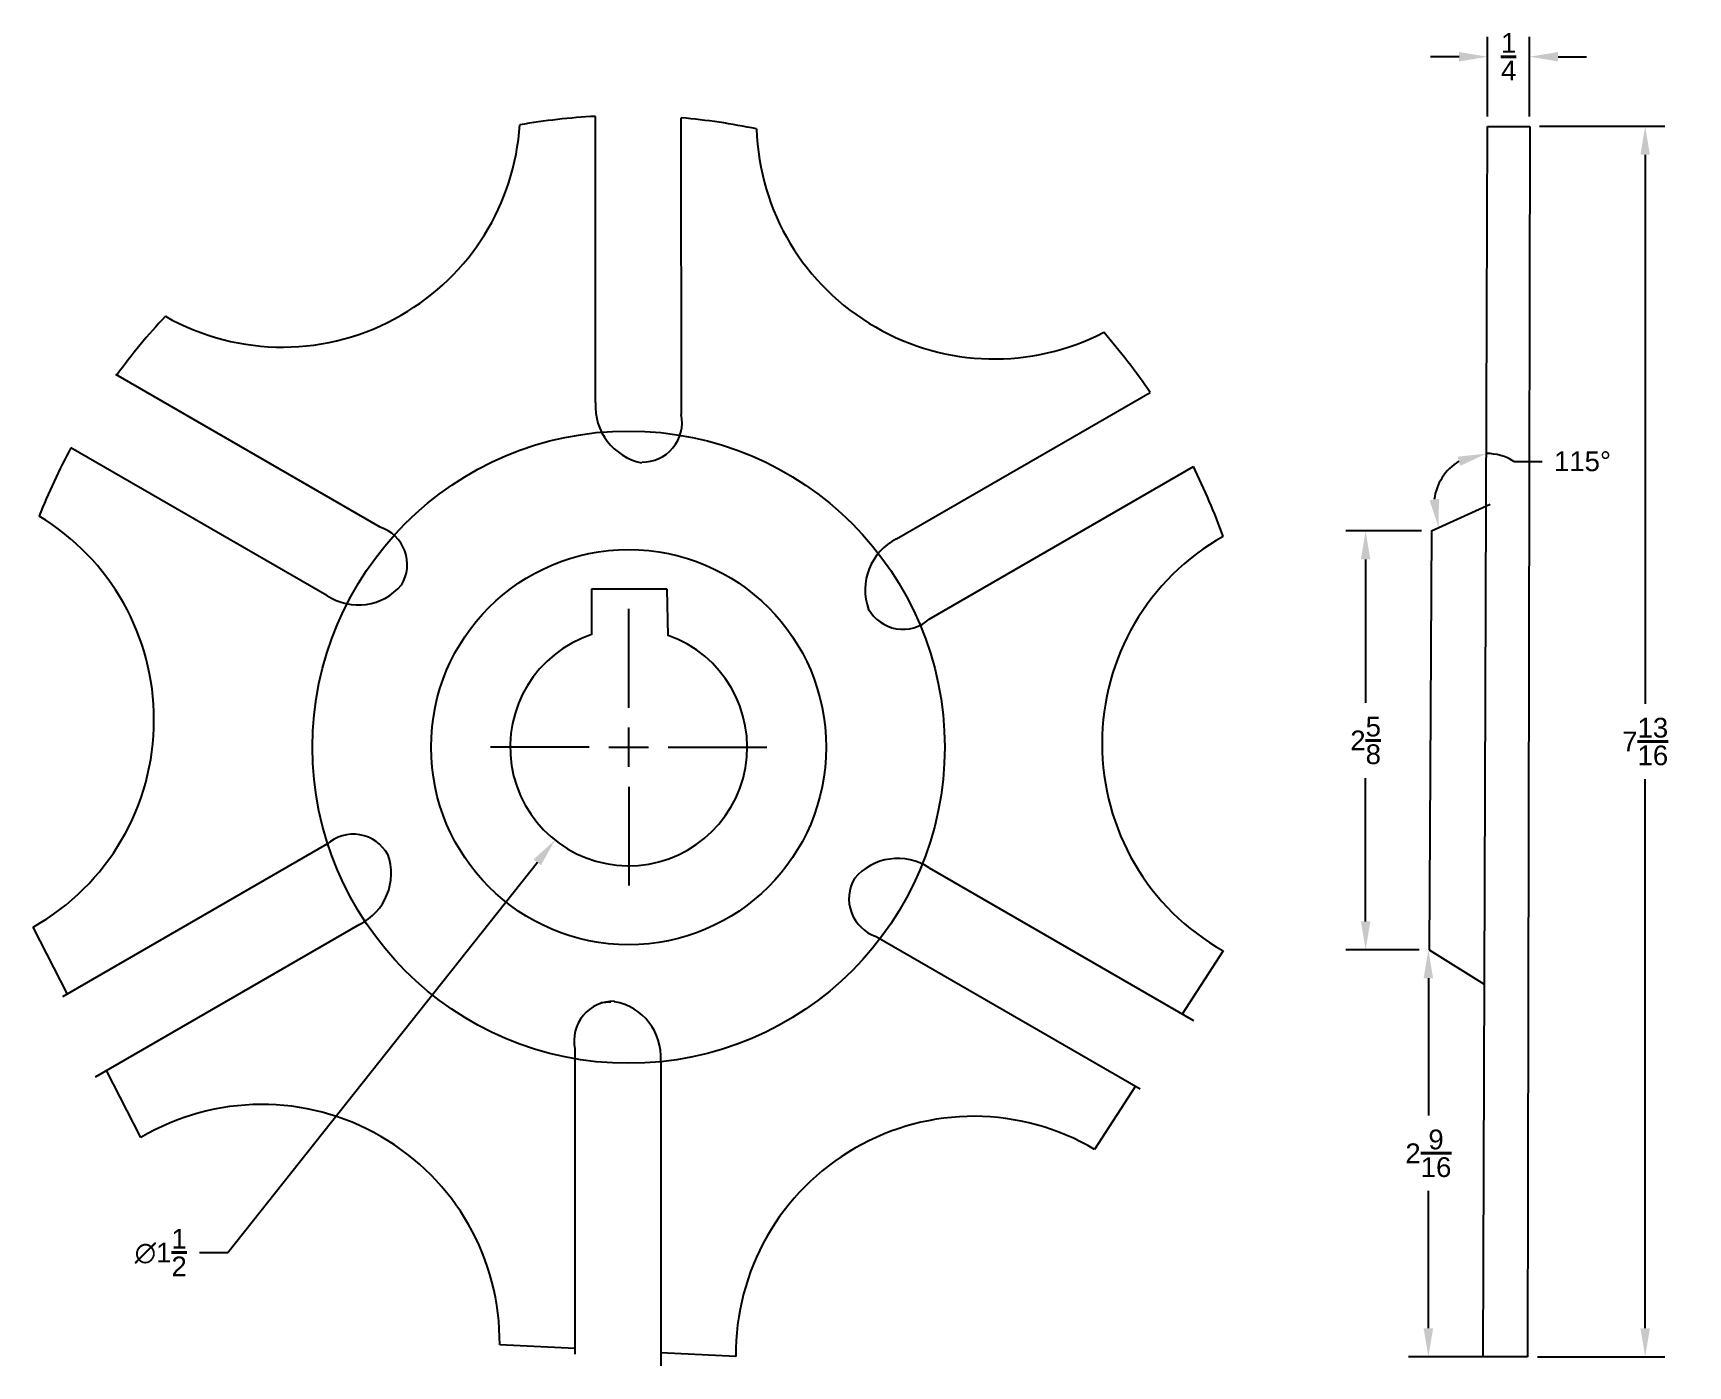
# Model space of a CAD drawing. Header units: inches. Extents: x 1.2 to 11.7, y 0.5 to 8.9.
import ezdxf

# ---------------------------------------------------------------- set-up
doc = ezdxf.new("R2010")
doc.units = ezdxf.units.IN
doc.header["$MEASUREMENT"] = 0
doc.layers.add('Constuction', color=9, linetype='Continuous')
doc.layers.add('Object Lines', color=5, linetype='Continuous')
doc.layers.add('Dimensions', color=6, linetype='Continuous', lineweight=40)
doc.styles.get("Standard").update_dxf_attribs({"font": 'arial.ttf'})
doc.dimstyles.new('Mechanical', dxfattribs={"dimscale": 0, "dimtxt": 0.125, "dimasz": 0.18, "dimexe": 0.125, "dimexo": 0.0625, "dimgap": 0.09, "dimtad": 0, "dimtih": 1, "dimtoh": 1, "dimdec": 4, "dimzin": 0, "dimdsep": 46, "dimlunit": 5, "dimtxsty": 'Standard', "dimcen": -0.125, "dimadec": 0, "dimazin": 0, "dimtfac": 1, "dimtdec": 4, "dimtofl": 0, "dimtmove": 0, "dimatfit": 3, "dimfxl": 1, "dimtolj": 1, "dimtzin": 0, "dimarcsym": 0})

# ---------------------------------------------------------------- blocks, each defined once
blk = doc.blocks.new('*D23')
at = {"layer": 'Defpoints', "color": 0}
for p in [(10.084, 5.77), (9.667, 3.12), (10.069, 3.12)]:
    blk.add_point(p, dxfattribs=at)
at = {"layer": 'Dimensions', "color": 0, "lineweight": -2}
for p, q in [((10.021, 5.77), (9.542, 5.77)), ((9.667, 5.59), (9.667, 4.682)), ((9.667, 3.3), (9.667, 4.207)), ((10.006, 3.12), (9.542, 3.12))]:
    blk.add_line(p, q, dxfattribs=at)
at = {"layer": 'Dimensions', "color": 0}
for points in [[(9.637, 5.59), (9.697, 5.59), (9.667, 5.77)], [(9.637, 3.3), (9.697, 3.3), (9.667, 3.12)]]:
    blk.add_solid(points, dxfattribs=at)
at = {"layer": 'Dimensions', "color": 0, "insert": (9.667, 4.445), "char_height": 0.125, "attachment_point": 5}
blk.add_mtext('\\A1;2{\\H1.000000x;\\S5/8;}', dxfattribs=at)
blk = doc.blocks.new('*D24')
at = {"layer": 'Defpoints', "color": 0}
for p in [(10.064, 3.12), (10.069, 3.12), (10.691, 0.546)]:
    blk.add_point(p, dxfattribs=at)
at = {"layer": 'Dimensions', "color": 0, "lineweight": -2}
for p, q in [((10.006, 3.12), (9.939, 3.12)), ((10.064, 2.94), (10.064, 2.072)), ((10.064, 0.726), (10.064, 1.595)), ((10.629, 0.546), (9.939, 0.546))]:
    blk.add_line(p, q, dxfattribs=at)
at = {"layer": 'Dimensions', "color": 0}
for points in [[(10.034, 2.94), (10.094, 2.94), (10.064, 3.12)], [(10.034, 0.726), (10.094, 0.726), (10.064, 0.546)]]:
    blk.add_solid(points, dxfattribs=at)
at = {"layer": 'Dimensions', "color": 0, "insert": (10.064, 1.833), "char_height": 0.125, "attachment_point": 5}
blk.add_mtext('\\A1;2{\\H1.000000x;\\S9/16;}', dxfattribs=at)
blk = doc.blocks.new('*D25')
at = {"layer": 'Defpoints', "color": 0}
for p in [(10.705, 8.77), (10.438, 8.33), (10.705, 8.33)]:
    blk.add_point(p, dxfattribs=at)
at = {"layer": 'Dimensions', "color": 0, "lineweight": -2}
for p, q in [((10.438, 8.392), (10.438, 8.895)), ((10.705, 8.392), (10.705, 8.895)), ((10.258, 8.77), (10.078, 8.77)), ((10.885, 8.77), (11.065, 8.77))]:
    blk.add_line(p, q, dxfattribs=at)
at = {"layer": 'Dimensions', "color": 0}
for points in [[(10.258, 8.8), (10.258, 8.74), (10.438, 8.77)], [(10.885, 8.8), (10.885, 8.74), (10.705, 8.77)]]:
    blk.add_solid(points, dxfattribs=at)
at = {"layer": 'Dimensions', "color": 0, "insert": (10.572, 8.77), "char_height": 0.125, "attachment_point": 5}
blk.add_mtext('\\A1;{\\H1.000000x;\\S1/4;}', dxfattribs=at)
blk = doc.blocks.new('*D26')
at = {"layer": 'Defpoints', "color": 0}
for p in [(10.705, 8.33), (10.691, 0.546), (11.436, 0.546)]:
    blk.add_point(p, dxfattribs=at)
at = {"layer": 'Dimensions', "color": 0, "lineweight": -2}
for p, q in [((10.768, 8.33), (11.561, 8.33)), ((11.436, 8.15), (11.436, 4.677)), ((11.436, 0.726), (11.436, 4.199)), ((10.754, 0.546), (11.561, 0.546))]:
    blk.add_line(p, q, dxfattribs=at)
at = {"layer": 'Dimensions', "color": 0}
for points in [[(11.406, 8.15), (11.466, 8.15), (11.436, 8.33)], [(11.406, 0.726), (11.466, 0.726), (11.436, 0.546)]]:
    blk.add_solid(points, dxfattribs=at)
at = {"layer": 'Dimensions', "color": 0, "insert": (11.436, 4.438), "char_height": 0.125, "attachment_point": 5}
blk.add_mtext('\\A1;7{\\H1.000000x;\\S13/16;}', dxfattribs=at)
blk = doc.blocks.new('*D28')
at = {"layer": 'Defpoints', "color": 0}
for p in [(10.438, 8.33), (10.108, 6.007), (10.454, 5.94), (10.084, 5.77), (10.41, 0.546)]:
    blk.add_point(p, dxfattribs=at)
at = {"layer": 'Dimensions', "color": 0, "lineweight": -2}
blk.add_line((10.604, 6.21), (10.784, 6.21), dxfattribs=at)
for start, end in [(121.3788, 173.0668), (58.2081, 89.7934)]:
    blk.add_arc((10.43, 5.929), 0.331, start, end, dxfattribs=at)
at = {"layer": 'Dimensions', "color": 0}
for points in [[(10.25, 6.24), (10.266, 6.182), (10.431, 6.259)], [(10.131, 5.973), (10.072, 5.964), (10.129, 5.791)]]:
    blk.add_solid(points, dxfattribs=at)
at = {"layer": 'Dimensions', "color": 0, "insert": (11.039, 6.21), "char_height": 0.125, "attachment_point": 5}
blk.add_mtext('\\A1;115°', dxfattribs=at)
blk = doc.blocks.new('*D29')
at = {"layer": 'Defpoints', "color": 0}
for p in [(5.47, 4.99), (4.538, 3.815)]:
    blk.add_point(p, dxfattribs=at)
at = {"layer": 'Dimensions', "color": 0, "lineweight": -2}
for p, q in [((5.004, 4.652), (5.004, 5.277)), ((5.004, 4.277), (5.004, 4.527)), ((4.754, 4.402), (4.129, 4.402)), ((4.879, 4.402), (5.129, 4.402)), ((5.254, 4.402), (5.879, 4.402)), ((5.004, 4.152), (5.004, 3.527)), ((2.468, 1.205), (4.426, 3.674)), ((2.288, 1.205), (2.468, 1.205))]:
    blk.add_line(p, q, dxfattribs=at)
at = {"layer": 'Dimensions', "color": 0}
blk.add_solid([(4.402, 3.692), (4.449, 3.655), (4.538, 3.815)], dxfattribs=at)
at = {"layer": 'Dimensions', "color": 0, "insert": (2.043, 1.205), "char_height": 0.125, "attachment_point": 5}
blk.add_mtext('\\A1;∅1{\\H1.000000x;\\S1/2;}', dxfattribs=at)

msp = doc.modelspace()

# ---------------------------------------------------------------- linework, layer by layer
at = {"layer": 'Constuction'}
msp.add_circle((5.0037, 4.40222), 2, dxfattribs=at)
at = {"layer": 'Object Lines'}
for p, q in [((4.79306, 6.58137), (4.7935, 8.39264)), ((5.33708, 6.50623), (5.33662, 8.38313)), ((10.41043, 0.54636), (10.43849, 8.32966)), ((10.43849, 8.32966), (10.70511, 8.32966)), ((10.70511, 8.32966), (10.69108, 0.54636)), ((3.43109, 5.79504), (1.75893, 6.75991)), ((6.69905, 5.7199), (8.30364, 6.64579)), ((3.09401, 5.36146), (1.47474, 6.29689)), ((6.90599, 5.2112), (8.57767, 6.1769)), ((10.08396, 5.76983), (10.4545, 5.93988)), ((10.08396, 5.76983), (10.06872, 3.1197)), ((5.24824, 5.40095), (4.76827, 5.40095)), ((4.76827, 5.40095), (4.76827, 5.112)), ((5.25403, 5.10622), (5.24824, 5.40095)), ((3.09401, 3.7888), (1.42233, 2.8231)), ((6.90599, 3.63854), (8.57767, 2.67284)), ((1.45238, 2.84047), (1.23522, 3.26443)), ((3.30095, 3.2801), (1.62879, 2.31523)), ((6.56891, 3.20496), (8.24107, 2.24009)), ((8.76478, 3.11416), (8.5062, 2.71412)), ((10.06872, 3.1197), (10.41674, 2.9027)), ((4.82825, 2.78614), (4.89007, 2.79175)), ((4.66292, 2.49377), (4.6634, 0.5632)), ((5.20694, 2.41863), (5.20647, 0.48806)), ((1.91744, 1.93253), (1.70029, 2.35648)), ((8.21101, 2.25744), (7.95242, 1.85739)), ((4.66339, 0.59791), (4.18765, 0.62182)), ((5.68221, 0.54669), (5.20649, 0.5706)), ((10.69108, 0.54636), (10.41043, 0.54636))]:
    msp.add_line(p, q, dxfattribs=at)
msp.add_circle((5.0037, 4.40222), 1.25, dxfattribs=at)
for centre, radius, start, end in [((4.99514, 4.39773), 4, 92.889401, 99.793282), ((4.99514, 4.39773), 4, 78.20155, 85.102719), ((2.81788, 8.43616), 1.5, 299.878635, 356.302943), ((7.31225, 8.36103), 1.5, 181.826397, 240.121365), ((4.99514, 4.39773), 4, 136.94864, 143.863272), ((2.81238, 8.43298), 1.5, 240.430836, 300.121365), ((7.31776, 8.35785), 1.5, 239.878635, 297.468025), ((4.99514, 4.39773), 4, 34.195279, 41.094633), ((5.16048, 6.5609), 0.36754, 176.747462, 258.10786), ((5.0919, 6.45542), 0.25, 268.785531, 11.817436), ((4.99514, 4.39773), 4, 151.65435, 158.501759), ((4.99514, 4.39773), 4, 19.539758, 26.410024), ((0.50013, 4.57831), 1.5, 359.878635, 58.967077), ((3.35251, 5.5573), 0.25, 328.785531, 71.817436), ((6.85873, 5.39801), 0.35887, 116.318403, 200.431302), ((9.49987, 4.42804), 1.5, 119.344874, 180.121365), ((3.29269, 5.65984), 0.35801, 236.275095, 319.818717), ((6.7394, 5.39812), 0.25, 208.785531, 311.817436), ((5.0037, 4.40222), 0.75, 108.295137, 70.507455), ((0.50013, 4.57196), 1.5, 299.344874, 0.121365), ((9.49987, 4.42169), 1.5, 179.878635, 240.655126), ((3.2606, 3.60188), 0.25, 28.785531, 131.817436), ((3.13889, 3.60446), 0.36214, 296.482919, 19.357287), ((6.70665, 3.33785), 0.36031, 56.391088, 139.644419), ((6.64749, 3.4427), 0.25, 148.785531, 251.817436), ((4.9081, 2.54458), 0.25, 88.785531, 191.817436), ((4.85387, 2.44339), 0.35349, 355.920765, 80.060834), ((2.68224, 0.64215), 1.5, 59.878635, 120.655126), ((7.18762, 0.56702), 1.5, 59.344874, 120.121365), ((2.68775, 0.63897), 1.5, 359.344874, 60.121365), ((7.18212, 0.56384), 1.5, 119.878635, 180.655126)]:
    msp.add_arc(centre, radius, start, end, dxfattribs=at)

# ---------------------------------------------------------------- dimensions: what is measured, and where the dimension line sits
at = {"layer": 'Dimensions'}
dim = msp.add_linear_dim(base=(10.70511, 8.76955), p1=(10.43849, 8.32966), p2=(10.70511, 8.32966), dimstyle='Mechanical', override={"dimscale": 1}, dxfattribs=at)
dim.commit()
dim.dimension.update_dxf_attribs({"geometry": '*D25', "text_midpoint": (10.5718, 8.76955)})
dim = msp.add_angular_dim_2l(base=(10.10846, 6.00651), line1=((10.41043, 0.54636), (10.43849, 8.32966)), line2=((10.08396, 5.76983), (10.4545, 5.93988)), dimstyle='Mechanical', override={"dimscale": 1}, dxfattribs=at)
dim.commit()
dim.dimension.update_dxf_attribs({"geometry": '*D28', "text_midpoint": (11.03934, 6.20964)})
for base, p1, p2, picture, middle in [((11.43631, 0.54636), (10.70511, 8.32966), (10.69108, 0.54636), '*D26', (11.43631, 4.43801)), ((9.66733, 3.1197), (10.08396, 5.76983), (10.06872, 3.1197), '*D23', (9.66733, 4.44476)), ((10.06366, 3.1197), (10.69108, 0.54636), (10.06872, 3.1197), '*D24', (10.06366, 1.83303))]:
    dim = msp.add_linear_dim(base=base, p1=p1, p2=p2, angle=90, dimstyle='Mechanical', override={"dimscale": 1}, dxfattribs=at)
    dim.commit()
    dim.dimension.update_dxf_attribs({"geometry": picture, "text_midpoint": middle})
dim = msp.add_diameter_dim_2p(p1=(5.46976, 4.98984), p2=(4.53765, 3.8146), dimstyle='Mechanical', override={"dimscale": 1}, dxfattribs=at)
dim.commit()
dim.dimension.update_dxf_attribs({"geometry": '*D29', "text_midpoint": (2.04349, 1.20489), "dimtype": 163})

doc.saveas('drawing.dxf')
